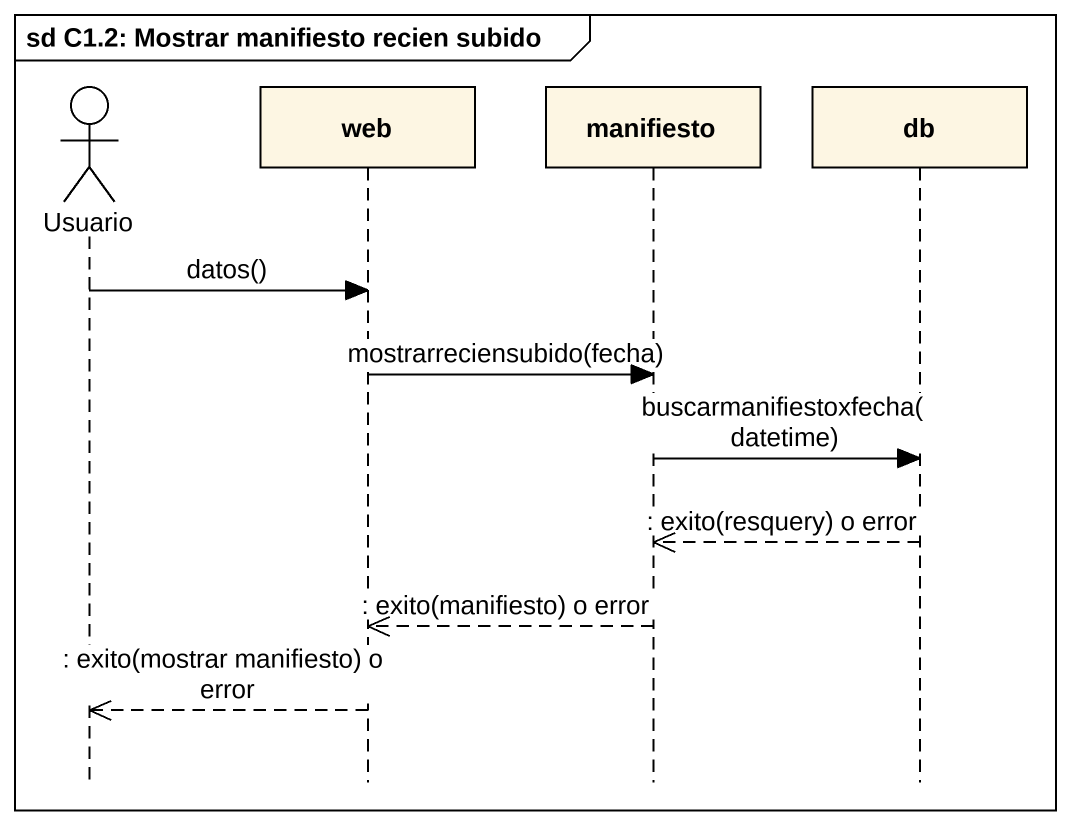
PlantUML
@startuml
mainframe sd C1.2: Mostrar manifiesto recien subido
hide footbox
actor Usuario
participant web
participant manifiesto
participant db

Usuario -> web : datos()
web -> manifiesto : mostrarreciensubido(fecha)
manifiesto -> db : buscarmanifiestoxfecha(datetime)
db -->> manifiesto : : exito(resquery) o error
manifiesto -->> web : : exito(manifiesto) o error
web -->> Usuario : : exito(mostrar manifiesto) o error
@enduml
